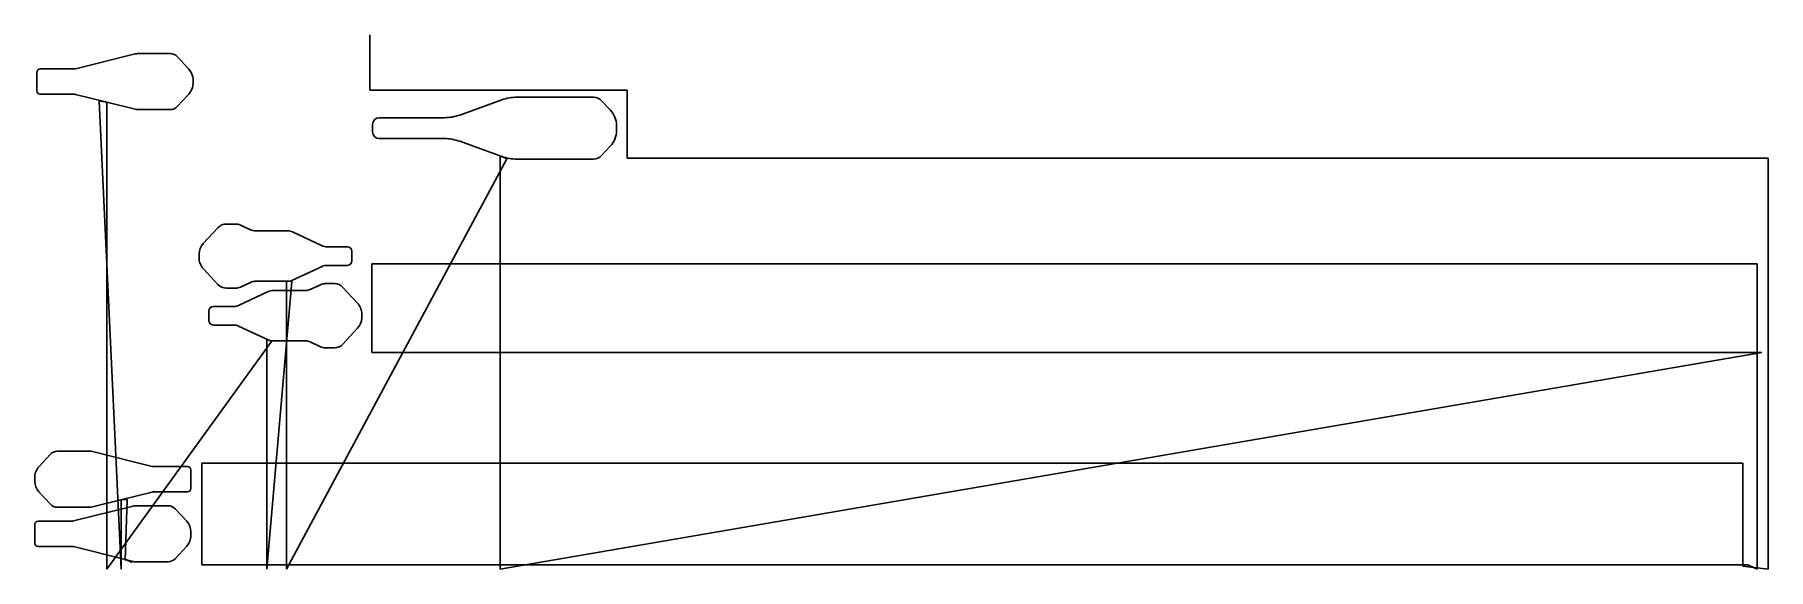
# Model space of a CAD drawing. Header units: metres. Extents: x 19 to 7641, y 0 to 2350.
import ezdxf

# ---------------------------------------------------------------- set-up
doc = ezdxf.new("R2010")
doc.units = ezdxf.units.M

msp = doc.modelspace()

# ---------------------------------------------------------------- linework, layer by layer
at = {"layer": 'TOOL_0'}
for p, q in [((1492.304, 2348.997), (1492.304, 2349.997)), ((1492.304, 2105.727), (1492.304, 2348.997)), ((198.698, 2200.496), (461.208, 2265.641)), ((470.963, 2266.833), (615.572, 2266.833)), ((645.288, 2253.85), (696.301, 2198.761)), ((28.073, 2103.833), (28.073, 2183.833)), ((43.573, 2199.333), (189.184, 2199.333)), ((189.184, 2088.333), (43.573, 2088.333)), ((329.953, 2054.598), (198.698, 2087.17)), ((696.301, 2088.905), (645.288, 2033.816)), ((2624.248, 2105.727), (1492.304, 2105.727)), ((1888.167, 1996.903), (2072.487, 2063.258)), ((2140.57, 2075.14), (2475.181, 2075.14)), ((2511.591, 2059.408), (2549.578, 2019.047)), ((2624.248, 1806.922), (2624.248, 2105.727)), ((399.542, 0), (302.614, 2057.359)), ((302.614, 2057.359), (329.953, 2054.598)), ((461.208, 2022.025), (329.953, 2054.597)), ((329.953, 2054.597), (335.805, 2050.29)), ((335.805, 2050.29), (335.805, -0.001)), ((615.572, 2020.833), (470.963, 2020.833)), ((1534.167, 1985.14), (1820.763, 1985.14)), ((1504.167, 1923.14), (1504.167, 1955.14)), ((1820.763, 1893.14), (1534.167, 1893.14)), ((2072.487, 1815.022), (1888.168, 1881.377)), ((2549.578, 1859.233), (2511.591, 1818.872)), ((1126.421, -0.002), (2094.55, 1804.691)), ((2072.486, 1815.022), (2065.844, 1814.99)), ((2065.844, 1814.99), (2065.844, -0.002)), ((2094.55, 1804.691), (2072.487, 1815.022)), ((2475.181, 1803.14), (2140.57, 1803.14)), ((7640.921, 1806.922), (2624.248, 1806.922)), ((7640.921, 0.997), (7640.921, 1806.922)), ((760.158, 1432.066), (824.424, 1501.467)), ((861.844, 1517.815), (901.684, 1517.815)), ((923.238, 1513.037), (967.816, 1492.25)), ((988.947, 1487.565), (1131.569, 1487.565)), ((1153.017, 1482.81), (1283.04, 1422.179)), ((1303.854, 1417.565), (1394.02, 1417.565)), ((1414.02, 1397.565), (1414.02, 1356.065)), ((824.424, 1252.165), (760.158, 1321.566)), ((1283.041, 1331.451), (1153.018, 1270.82)), ((1394.02, 1336.065), (1303.855, 1336.065)), ((1501.667, 952.399), (1501.667, 1342.399)), ((1501.667, 1342.399), (7591.667, 1342.399)), ((7591.667, 1342.399), (7591.667, 952.399)), ((901.683, 1235.816), (861.844, 1235.816)), ((915.444, 1159.991), (1045.467, 1220.622)), ((967.815, 1261.381), (923.237, 1240.594)), ((1131.568, 1266.066), (988.946, 1266.066)), ((1039.783, 0), (1149.521, 1264.932)), ((1066.915, 1225.377), (1209.537, 1225.377)), ((1131.57, 1266.065), (1126.421, 1264.613)), ((1126.421, 1264.613), (1126.421, -0.002)), ((1149.521, 1264.932), (1131.568, 1266.066)), ((1230.668, 1230.061), (1275.246, 1250.848)), ((1296.8, 1255.626), (1336.64, 1255.626)), ((1374.06, 1239.278), (1438.326, 1169.877)), ((804.465, 1155.377), (894.63, 1155.377)), ((784.465, 1093.877), (784.465, 1135.377)), ((894.63, 1073.877), (804.465, 1073.877)), ((1045.467, 1008.632), (915.444, 1069.263)), ((335.805, -0.001), (1060.786, 1001.067)), ((1045.468, 1008.633), (1039.783, 1009.325)), ((1039.783, 1009.325), (1039.783, 0)), ((1060.786, 1001.067), (1045.467, 1008.632)), ((1209.538, 1003.878), (1066.916, 1003.878)), ((1275.247, 978.406), (1230.669, 999.193)), ((1438.326, 1059.377), (1374.06, 989.976)), ((1336.64, 973.628), (1296.801, 973.628)), ((7591.667, 952.399), (1501.667, 952.399)), ((2065.844, -0.002), (7613.062, 952.399)), ((7613.062, 952.399), (7591.667, 952.399)), ((7591.667, 952.399), (7591.667, 945.953)), ((7591.667, 945.953), (7591.667, -0.003)), ((37.773, 450.837), (88.786, 505.926)), ((118.502, 518.909), (263.111, 518.909)), ((272.866, 517.717), (535.376, 452.572)), ((753.672, 19.998), (753.672, 465.998)), ((753.672, 465.998), (7528.672, 465.998)), ((7528.672, 465.998), (7528.672, 19.998)), ((544.89, 451.409), (690.501, 451.409)), ((706.001, 435.909), (706.001, 355.909)), ((88.786, 285.893), (37.773, 340.982)), ((404.121, 306.674), (272.866, 274.102)), ((404.121, 306.674), (399.542, 303.159)), ((535.376, 339.246), (404.121, 306.674)), ((425.812, 307.063), (404.121, 306.674)), ((416.521, 40.788), (425.812, 307.063)), ((690.501, 340.409), (544.89, 340.409)), ((263.111, 272.91), (118.502, 272.91)), ((189.625, 212.897), (452.135, 278.042)), ((399.542, 303.159), (399.542, 0)), ((461.89, 279.234), (606.499, 279.234)), ((636.215, 266.251), (687.228, 211.162)), ((19, 116.234), (19, 196.234)), ((34.5, 211.734), (180.111, 211.734)), ((180.111, 100.734), (34.5, 100.734)), ((422.339, 41.82), (189.625, 99.571)), ((687.228, 101.306), (636.215, 46.217)), ((422.34, 41.82), (416.521, 40.788)), ((448.078, 29.751), (422.339, 41.82)), ((452.135, 34.426), (422.34, 41.82)), ((606.499, 33.234), (461.89, 33.234)), ((7528.672, 19.998), (753.672, 19.998)), ((7550.149, 19.998), (7528.672, 19.998)), ((7528.672, 19.998), (7528.672, 14.029)), ((7528.672, 14.029), (7640.921, -0.003)), ((7591.667, -0.003), (7550.149, 19.998)), ((7640.921, -0.003), (7640.921, 0.997)), ((7640.921, 0.997), (7640.921, -0.003)), ((7640.921, -0.003), (7640.921, 0.997)), ((7640.921, -0.003), (7640.921, -0.003))]:
    msp.add_line(p, q, dxfattribs=at)
for centre, radius, start, end in [((470.963, 2226.333), 40.5, 90, 103.9374264), ((615.549, 2226.281), 40.552, 42.8314987, 89.9675034), ((43.573, 2183.833), 15.5, 90, 180), ((189.184, 2238.833), 39.5, 270, 283.9373862), ((644.504, 2150.832), 70.57, 1.3592508, 42.7788236), ((644.573, 2136.806), 70.5, 317.1997932, 0), ((42.526, 2143.833), 672.584, 359.401376, 0.7388521), ((43.573, 2103.833), 15.5, 180, 270), ((189.184, 2048.833), 39.5, 76.0626138, 90), ((2140.57, 1874.14), 201, 90, 109.7990158), ((2475.157, 2025.085), 50.055, 43.2911157, 89.9725282), ((470.963, 2061.333), 40.5, 256.0625736, 270), ((615.549, 2061.385), 40.552, 270.0324966, 317.1685013), ((1534.167, 1955.14), 30, 90, 180), ((1820.763, 2184.14), 199, 270, 289.7985188), ((2475.666, 1949.482), 101.5, 1.1098571, 43.2646098), ((1534.167, 1923.14), 30, 180, 270), ((2475.603, 1928.823), 101.563, 316.7494787, 359.9858965), ((1407.276, 1939.14), 1169.936, 359.4935101, 0.6027762), ((1820.763, 1694.14), 199, 70.2012103, 90), ((2140.57, 2004.14), 201, 250.200716, 270), ((2475.157, 1853.196), 50.056, 270.0274712, 316.7080511), ((861.844, 1466.815), 51, 90, 137.1994229), ((901.684, 1466.815), 51, 64.9996666, 90), ((988.947, 1537.565), 50, 244.9997212, 270), ((1131.569, 1436.815), 50.75, 64.9998166, 90), ((1470.27, 1376.816), 728.792, 179.2667146, 180.6045013), ((811.587, 1384.478), 70.069, 137.221465, 178.6383887), ((1303.854, 1466.815), 49.25, 245.0001145, 270), ((1394.02, 1397.565), 20, 0, 90), ((811.519, 1369.127), 70, 180, 222.8001156), ((1303.855, 1286.815), 49.25, 90, 114.9998855), ((1394.02, 1356.065), 20, 270, 0), ((861.844, 1286.816), 51, 222.7997528, 270), ((901.683, 1286.816), 51, 270, 295.0003334), ((988.946, 1216.066), 50, 90, 115.0002788), ((1066.915, 1174.627), 50.75, 90, 115.0001834), ((1131.57, 1316.815), 50.75, 270, 295.0001834), ((1209.537, 1275.377), 50, 270, 294.9997945), ((1296.8, 1204.626), 51, 90, 115.0003334), ((1336.64, 1204.626), 51, 42.8005771, 90), ((804.465, 1135.377), 20, 90, 180), ((894.63, 1204.627), 49.25, 270, 294.9998855), ((1386.965, 1122.316), 70, 0, 42.8001156), ((804.465, 1093.877), 20, 180, 270), ((894.63, 1024.627), 49.25, 65.0001145, 90), ((1386.897, 1106.966), 70.069, 317.2208648, 358.6408411), ((728.214, 1114.627), 728.792, 359.267029, 0.6045013), ((1066.916, 1054.628), 50.75, 244.9998166, 270), ((1209.538, 953.878), 50, 64.9997212, 90), ((1296.801, 1024.628), 51, 244.9996666, 270), ((1336.64, 1024.628), 51, 270, 317.1994229), ((118.525, 478.357), 40.552, 90.0324966, 137.1685013), ((263.111, 478.409), 40.5, 76.0625736, 90), ((691.548, 395.91), 672.584, 179.4011204, 180.7388521), ((89.501, 402.936), 70.5, 137.1997932, 179.9967492), ((89.57, 388.911), 70.57, 181.3592508, 222.7788236), ((544.89, 490.909), 39.5, 256.0626138, 270), ((690.501, 435.909), 15.5, 0, 90), ((544.89, 300.909), 39.5, 90, 103.9373862), ((690.501, 355.909), 15.5, 270, 0), ((118.525, 313.462), 40.552, 222.8314987, 269.9675034), ((263.111, 313.41), 40.5, 270, 283.9374264), ((461.89, 238.734), 40.5, 90, 103.9374264), ((606.476, 238.682), 40.552, 42.8314987, 89.9675034), ((34.5, 196.234), 15.5, 90, 180), ((180.111, 251.234), 39.5, 270, 283.9373862), ((635.431, 163.233), 70.57, 1.3592508, 42.7788236), ((33.453, 156.234), 672.584, 359.401376, 0.7388521), ((34.5, 116.234), 15.5, 180, 270), ((180.111, 61.234), 39.5, 76.0626138, 90), ((635.5, 149.207), 70.5, 317.1997932, 0), ((461.89, 73.734), 40.5, 256.0625736, 270), ((606.476, 73.786), 40.552, 270.0324966, 317.1685013)]:
    msp.add_arc(centre, radius, start, end, dxfattribs=at)

doc.saveas('drawing.dxf')
